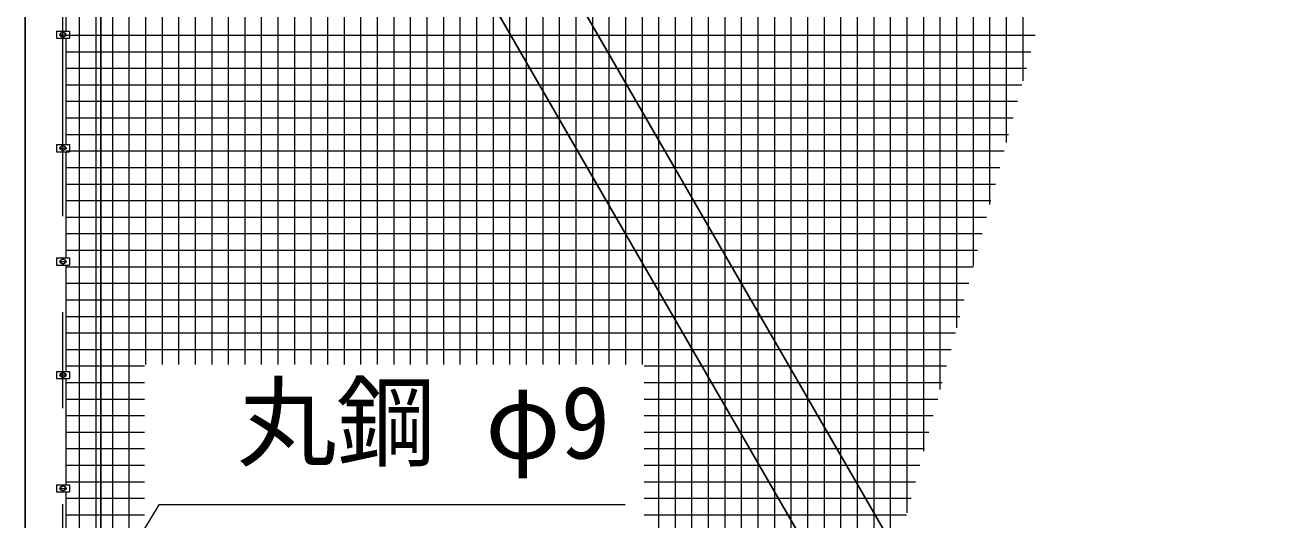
# Model space of a CAD drawing. Units: millimetres, scale not verified. Extents: x -16800 to 16800, y -11880 to 11880.
# Drawn here: x -13170 to -9848, y 3099 to 4408 of the extents above; entities that cross this region are included whole.
import ezdxf
from ezdxf.enums import TextEntityAlignment as Align

# ---------------------------------------------------------------- set-up
doc = ezdxf.new("R2010")
doc.units = ezdxf.units.MM
doc.header["$LTSCALE"] = 40
doc.linetypes.add('USER1', pattern=[50.8, 31.75, -6.35, 6.35, -6.35])
for name, color, linetype, lineweight in [('0-1_D-STR1', 1, 'Continuous', 25), ('0-2_D-BMK', 2, 'USER1', 13), ('0-3_D-STR3', 3, 'Continuous', 13), ('0-4_D-STR2', 7, 'Continuous', 13), ('0-6_D-STR-TXT', 7, 'Continuous', 13)]:
    doc.layers.add(name, color=color, linetype=linetype, lineweight=lineweight)
doc.styles.add('ＭＳ ゴシック', font='')
doc.styles.get('ＭＳ ゴシック').set_extended_font_data('MS Gothic')

msp = doc.modelspace()

# ---------------------------------------------------------------- linework, layer by layer
at = {"layer": '0-1_D-STR1'}
for p, q in [((-12778.48, 6325.82), (-8562.08, -977.19)), ((-12905.6, 6146.01), (-8762.08, -1030.78)), ((-12970.08, -2142.48), (-12970.08, 6113.77))]:
    msp.add_line(p, q, dxfattribs=at)
msp.add_lwpolyline([(-12970.08, 6857.52), (-13170.08, 6857.52), (-13170.08, -2142.48)], dxfattribs=at)
at = {"layer": '0-2_D-BMK'}
for p, q in [((-13070.08, -2193.48), (-13070.08, 6908.52)), ((-13080.08, 4382.52), (-13060.08, 4382.52)), ((-13080.08, 4082.52), (-13060.08, 4082.52)), ((-13080.08, 3782.52), (-13060.08, 3782.52)), ((-13080.08, 3482.52), (-13060.08, 3482.52)), ((-13080.08, 3182.52), (-13060.08, 3182.52))]:
    msp.add_line(p, q, dxfattribs=at)
at = {"layer": '0-3_D-STR3'}
for p, q in [((-13061.58, 4392.02), (-13061.58, 4723.02)), ((-13087.28, 4392.02), (-13052.88, 4392.02)), ((-13087.28, 4392.02), (-13087.28, 4373.02)), ((-13076.58, 4386.27), (-13070.08, 4390.03)), ((-13076.58, 4378.77), (-13076.58, 4386.27)), ((-13070.08, 4390.03), (-13063.58, 4386.27)), ((-13063.58, 4386.27), (-13063.58, 4378.77)), ((-13052.88, 4392.02), (-13052.88, 4373.02)), ((-13087.28, 4373.02), (-13052.88, 4373.02)), ((-13070.08, 4375.02), (-13076.58, 4378.77)), ((-13063.58, 4378.77), (-13070.08, 4375.02)), ((-13061.58, 4092.02), (-13061.58, 4373.02)), ((-13087.28, 4092.02), (-13052.88, 4092.02)), ((-13087.28, 4092.02), (-13087.28, 4073.02)), ((-13076.58, 4086.27), (-13070.08, 4090.03)), ((-13076.58, 4078.77), (-13076.58, 4086.27)), ((-13070.08, 4090.03), (-13063.58, 4086.27)), ((-13063.58, 4086.27), (-13063.58, 4078.77)), ((-13052.88, 4092.02), (-13052.88, 4073.02)), ((-13087.28, 4073.02), (-13052.88, 4073.02)), ((-13070.08, 4075.02), (-13076.58, 4078.77)), ((-13063.58, 4078.77), (-13070.08, 4075.02)), ((-13061.58, 3792.02), (-13061.58, 4073.02)), ((-13087.28, 3792.02), (-13052.88, 3792.02)), ((-13087.28, 3792.02), (-13087.28, 3773.02)), ((-13076.58, 3786.27), (-13070.08, 3790.03)), ((-13070.08, 3790.03), (-13063.58, 3786.27)), ((-13052.88, 3792.02), (-13052.88, 3773.02)), ((-13087.28, 3773.02), (-13052.88, 3773.02)), ((-13076.58, 3778.77), (-13076.58, 3786.27)), ((-13070.08, 3775.02), (-13076.58, 3778.77)), ((-13063.58, 3778.77), (-13070.08, 3775.02)), ((-13063.58, 3786.27), (-13063.58, 3778.77)), ((-13061.58, 3492.02), (-13061.58, 3773.02)), ((-13087.28, 3492.02), (-13052.88, 3492.02)), ((-13087.28, 3492.02), (-13087.28, 3473.02)), ((-13076.58, 3486.27), (-13070.08, 3490.03)), ((-13070.08, 3490.03), (-13063.58, 3486.27)), ((-13052.88, 3492.02), (-13052.88, 3473.02)), ((-13087.28, 3473.02), (-13052.88, 3473.02)), ((-13076.58, 3478.77), (-13076.58, 3486.27)), ((-13070.08, 3475.02), (-13076.58, 3478.77)), ((-13063.58, 3478.77), (-13070.08, 3475.02)), ((-13063.58, 3486.27), (-13063.58, 3478.77)), ((-13061.58, 3192.02), (-13061.58, 3473.02)), ((-13087.28, 3192.02), (-13052.88, 3192.02)), ((-13087.28, 3192.02), (-13087.28, 3173.02)), ((-13076.58, 3186.27), (-13070.08, 3190.03)), ((-13070.08, 3190.03), (-13063.58, 3186.27)), ((-13052.88, 3192.02), (-13052.88, 3173.02)), ((-13087.28, 3173.02), (-13052.88, 3173.02)), ((-13076.58, 3178.77), (-13076.58, 3186.27)), ((-13070.08, 3175.02), (-13076.58, 3178.77)), ((-13063.58, 3178.77), (-13070.08, 3175.02)), ((-13063.58, 3186.27), (-13063.58, 3178.77)), ((-13061.58, 2892.02), (-13061.58, 3173.02))]:
    msp.add_line(p, q, dxfattribs=at)
for centre in [(-13070.08, 4382.52), (-13070.08, 4082.52), (-13070.08, 3782.52), (-13070.08, 3482.52), (-13070.08, 3182.52)]:
    msp.add_circle(centre, 6.25, dxfattribs=at)
at = {"layer": '0-4_D-STR2'}
for p, q in [((-13026.1, 257.52), (-13026.1, 6757.52)), ((-12982.35, 257.52), (-12982.35, 6757.52)), ((-12938.6, 257.52), (-12938.6, 6757.52)), ((-12894.85, 257.52), (-12894.85, 6757.52)), ((-12851.1, 3510.08), (-12851.1, 6757.52)), ((-12807.35, 3510.08), (-12807.35, 6757.52)), ((-12763.6, 3510.08), (-12763.6, 6757.52)), ((-12719.85, 3510.08), (-12719.85, 6757.52)), ((-12676.1, 3510.08), (-12676.1, 6757.52)), ((-12632.35, 3510.08), (-12632.35, 6757.52)), ((-12588.6, 3510.08), (-12588.6, 6757.52)), ((-12544.85, 3510.08), (-12544.85, 6757.52)), ((-12501.1, 3510.08), (-12501.1, 6757.52)), ((-12457.35, 3510.08), (-12457.35, 6757.52)), ((-12413.6, 3510.08), (-12413.6, 6757.52)), ((-12369.85, 3510.08), (-12369.85, 6757.52)), ((-12326.1, 3510.08), (-12326.1, 6757.52)), ((-12282.35, 3510.08), (-12282.35, 6757.52)), ((-12238.6, 3510.08), (-12238.6, 6757.52)), ((-12194.85, 3510.08), (-12194.85, 6757.52)), ((-12151.1, 3510.08), (-12151.1, 6757.52)), ((-12107.35, 3510.08), (-12107.35, 6757.52)), ((-12063.6, 3510.08), (-12063.6, 6757.52)), ((-12019.85, 3510.08), (-12019.85, 6757.52)), ((-11976.1, 3510.08), (-11976.1, 6757.52)), ((-11932.35, 3510.08), (-11932.35, 6757.52)), ((-11888.6, 3510.08), (-11888.6, 6757.52)), ((-11844.85, 3510.08), (-11844.85, 6757.52)), ((-11801.1, 3510.08), (-11801.1, 6757.52)), ((-11757.35, 3510.08), (-11757.35, 6757.52)), ((-11713.6, 3510.08), (-11713.6, 6757.52)), ((-11669.85, 3510.08), (-11669.85, 6757.52)), ((-11626.1, 3510.08), (-11626.1, 6757.52)), ((-11582.35, 3510.08), (-11582.35, 6757.52)), ((-11538.6, 3510.08), (-11538.6, 6757.52)), ((-11494.85, 668.17), (-11494.85, 6757.52)), ((-11451.1, 831.45), (-11451.1, 6757.52)), ((-11407.35, 994.72), (-11407.35, 6757.52)), ((-11363.6, 1158), (-11363.6, 6757.52)), ((-11319.85, 1321.28), (-11319.85, 6757.52)), ((-11276.1, 1484.55), (-11276.1, 6757.52)), ((-11232.35, 1647.83), (-11232.35, 6757.52)), ((-11188.6, 1811.11), (-11188.6, 6757.52)), ((-11144.85, 1974.39), (-11144.85, 6757.52)), ((-11101.1, 2137.66), (-11101.1, 6757.52)), ((-11057.35, 2300.94), (-11057.35, 6757.52)), ((-11013.6, 2464.22), (-11013.6, 6757.52)), ((-10969.85, 2627.49), (-10969.85, 6757.52)), ((-10926.1, 2790.77), (-10926.1, 6757.52)), ((-10882.35, 2954.05), (-10882.35, 6757.52)), ((-10838.6, 3117.33), (-10838.6, 6757.52)), ((-10794.85, 3280.6), (-10794.85, 6757.52)), ((-10751.1, 3443.88), (-10751.1, 6757.52)), ((-10707.35, 3607.16), (-10707.35, 6757.52)), ((-10663.6, 3770.44), (-10663.6, 6757.52)), ((-10619.85, 3933.71), (-10619.85, 6757.52)), ((-10576.1, 4096.99), (-10576.1, 6757.52)), ((-10532.35, 4260.27), (-10532.35, 6757.52)), ((-13061.58, 4381.25), (-10499.94, 4381.25)), ((-13061.58, 4337.5), (-10511.66, 4337.5)), ((-13061.58, 4293.75), (-10523.38, 4293.75)), ((-13061.58, 4250), (-10535.11, 4250)), ((-13061.58, 4206.25), (-10546.83, 4206.25)), ((-13061.58, 4162.5), (-10558.55, 4162.5)), ((-13061.58, 4118.75), (-10570.27, 4118.75)), ((-13061.58, 4075), (-10582, 4075)), ((-13061.58, 4031.25), (-10593.72, 4031.25)), ((-13061.58, 3987.5), (-10605.44, 3987.5)), ((-13061.58, 3943.75), (-10617.16, 3943.75)), ((-13061.58, 3900), (-10628.89, 3900)), ((-13061.58, 3856.25), (-10640.61, 3856.25)), ((-13061.58, 3812.5), (-10652.33, 3812.5)), ((-13061.58, 3768.75), (-10664.06, 3768.75)), ((-13061.58, 3725), (-10675.78, 3725)), ((-13061.58, 3681.25), (-10687.5, 3681.25)), ((-13061.58, 3637.5), (-10699.22, 3637.5)), ((-13061.58, 3593.75), (-10710.95, 3593.75)), ((-13061.58, 3550), (-10722.67, 3550)), ((-13061.58, 3506.25), (-12854.35, 3506.25)), ((-11533.54, 3506.25), (-10734.39, 3506.25)), ((-13061.58, 3462.5), (-12854.35, 3462.5)), ((-11533.54, 3462.5), (-10746.12, 3462.5)), ((-13061.58, 3418.75), (-12854.35, 3418.75)), ((-11533.54, 3418.75), (-10757.84, 3418.75)), ((-13061.58, 3375), (-12854.35, 3375)), ((-11533.54, 3375), (-10769.56, 3375)), ((-13061.58, 3331.25), (-12854.35, 3331.25)), ((-11533.54, 3331.25), (-10781.28, 3331.25)), ((-13061.58, 3287.5), (-12854.35, 3287.5)), ((-11533.54, 3287.5), (-10793.01, 3287.5)), ((-13061.58, 3243.75), (-12854.35, 3243.75)), ((-11533.54, 3243.75), (-10804.73, 3243.75)), ((-13061.58, 3200), (-12854.35, 3200)), ((-11533.54, 3200), (-10816.45, 3200)), ((-13061.58, 3156.25), (-12854.35, 3156.25)), ((-11533.54, 3156.25), (-10828.17, 3156.25)), ((-13061.58, 3112.5), (-12854.35, 3112.5)), ((-11533.54, 3112.5), (-10839.9, 3112.5))]:
    msp.add_line(p, q, dxfattribs=at)
at = {"layer": '0-6_D-STR-TXT'}
msp.add_lwpolyline([(-11584.14, 3139.02), (-12816.26, 3139.02), (-13060.55, 2735.03)], dxfattribs=at)

# ---------------------------------------------------------------- texts
at = {"layer": '0-6_D-STR-TXT', "style": 'ＭＳ ゴシック'}
msp.add_text('丸鋼 φ9', height=192.4, dxfattribs=at).set_placement((-12609.52, 3203.57), align=Align.BOTTOM_LEFT)

doc.saveas('drawing.dxf')
